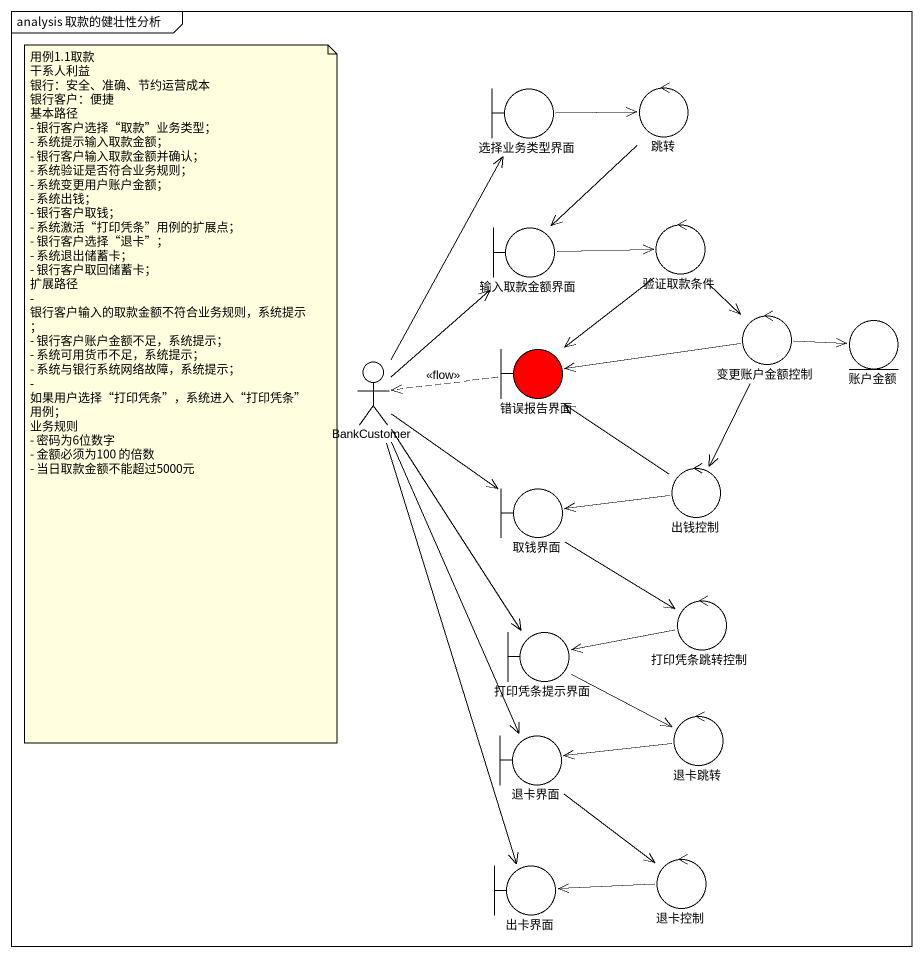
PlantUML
@startuml
mainframe analysis 取款的健壮性分析
boundary 选择业务类型界面
control 跳转
boundary 输入取款金额界面
control 验证取款条件
control 变更账户金额控制
entity 账户金额
actor BankCustomer
boundary 错误报告界面 #FF0000
control 出钱控制
boundary 取钱界面
control 打印凭条跳转控制
boundary 打印凭条提示界面
control 退卡跳转
boundary 退卡界面
boundary 出卡界面
control 退卡控制
选择业务类型界面 -right-> 跳转
跳转 --> 输入取款金额界面
输入取款金额界面 -right-> 验证取款条件
验证取款条件 --> 变更账户金额控制
验证取款条件 --> 错误报告界面
变更账户金额控制 -right-> 账户金额
变更账户金额控制 -left-> 错误报告界面
变更账户金额控制 --> 出钱控制
BankCustomer -up-> 选择业务类型界面
BankCustomer -up-> 输入取款金额界面
BankCustomer --> 取钱界面
BankCustomer --> 打印凭条提示界面
BankCustomer --> 退卡界面
BankCustomer --> 出卡界面
错误报告界面 .left.> BankCustomer : <<flow>>
出钱控制 -up-> 错误报告界面
出钱控制 -left-> 取钱界面
取钱界面 --> 打印凭条跳转控制
打印凭条跳转控制 -left-> 打印凭条提示界面
打印凭条提示界面 -right-> 退卡跳转
退卡跳转 -left-> 退卡界面
退卡界面 --> 退卡控制
退卡控制 -left-> 出卡界面
note as N1
  用例1.1取款
  干系人利益
  银行：安全、准确、节约运营成本
  银行客户：便捷
  基本路径
  - 银行客户选择“取款”业务类型；
  - 系统提示输入取款金额；
  - 银行客户输入取款金额并确认；
  - 系统验证是否符合业务规则；
  - 系统变更用户账户金额；
  - 系统出钱；
  - 银行客户取钱；
  - 系统激活“打印凭条”用例的扩展点；
  - 银行客户选择“退卡”；
  - 系统退出储蓄卡；
  - 银行客户取回储蓄卡；
  扩展路径
  - 银行客户输入的取款金额不符合业务规则，系统提示；
  - 银行客户账户金额不足，系统提示；
  - 系统可用货币不足，系统提示；
  - 系统与银行系统网络故障，系统提示；
  - 如果用户选择“打印凭条”，系统进入“打印凭条”用例；
  业务规则
  - 密码为6位数字
  - 金额必须为100 的倍数
  - 当日取款金额不能超过5000元
end note
@enduml
